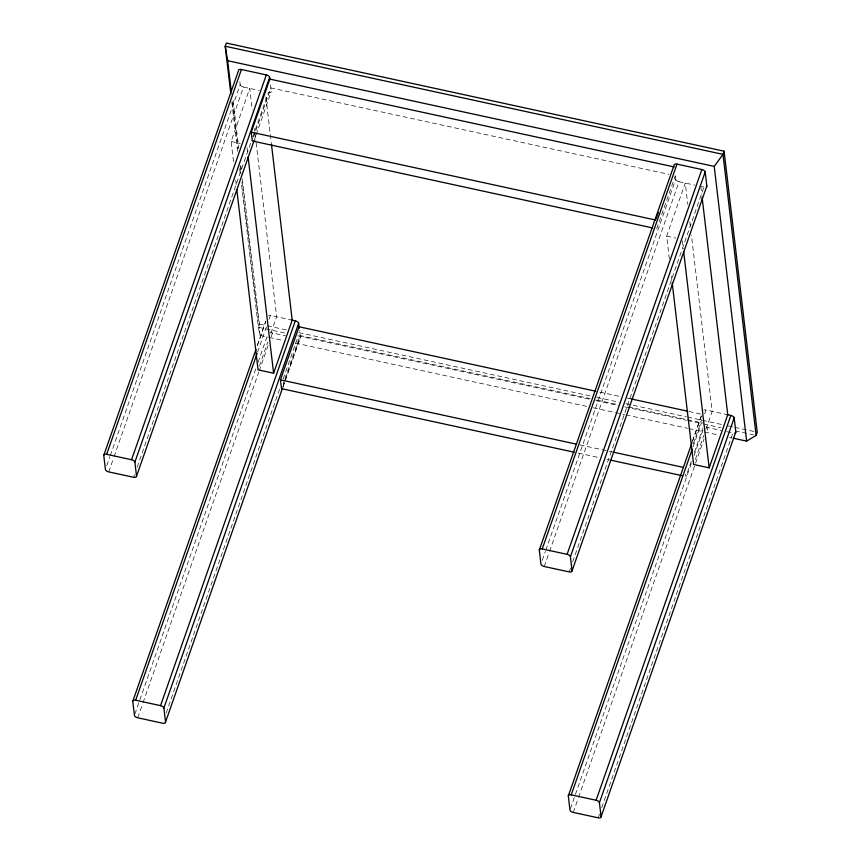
<?xml version="1.0" encoding="UTF-8"?>
<svg xmlns="http://www.w3.org/2000/svg" width="861" height="861" viewBox="0 0 861 861"><rect width="100%" height="100%" fill="white"/><g stroke="black" fill="none" stroke-linecap="round" stroke-linejoin="round"><path stroke-width="0.65" stroke-dasharray="4.3 3.23" d="M106.753 465.661L109.853 456.793M110.294 455.534L240.176 84.636L239.724 80.805M108.734 471.893L113.609 457.966M114.061 456.696L243.491 87.069A3.25 1.636 19.3 0 1 240.176 84.636M233.492 161.534L231.135 141.505L249.722 88.425L252.241 109.788M133.627 477.295L134.51 474.766M137.168 467.168L250.648 143.109M252.865 136.781L268.384 92.482A3.25 1.636 19.3 0 0 271.29 91.395L270.236 82.462M253.618 137.168L255.383 132.12M255.825 130.85L270.871 87.887L668.739 174.32M254.393 139.934L255.771 135.704M256.169 134.865L271.29 91.395M242.35 178.905L259.473 324.091L258.354 327.277L260.054 335.413L267.922 337.125M257.374 345.186L265.801 321.131M257.331 345.616L265.748 321.562M257.568 352.127L266.878 325.544M269.095 319.216L270.429 315.417L292.202 320.152M134.865 714.103L256.32 367.26M258.096 362.201L267.405 335.618M259.387 366.054L267.793 342.043M270.892 333.196L276.65 316.773L256.018 141.839M137.738 717.794L142.614 703.878M143.055 702.608L258.752 372.232M259.204 370.962L268.514 344.378M271.172 336.78L272.496 332.981L285.594 335.833M166.173 713.08L279.653 389.021M283.204 378.905L297.389 338.395A3.25 1.636 19.3 0 0 300.295 337.308L299.488 330.538M283.269 383.575L284.593 379.787M285.034 378.528L300.08 335.553L590.28 398.6M283 386.675L300.295 337.308M282.946 387.106L284.722 382.047M285.163 380.777L300.241 337.749M656.717 228.822L675.315 175.752M542.29 560.274L545.4 551.417M545.842 550.147L675.724 179.26L675.121 174.148M544.281 566.506L549.157 552.579M549.598 551.32L679.038 181.693A3.25 1.636 19.3 0 1 675.724 179.26M669.352 258.827L666.672 236.118L685.259 183.049L687.788 204.412M569.175 571.908L570.499 568.12M572.716 561.781L703.932 187.095A3.25 1.636 19.3 0 0 705.105 187.224M692.481 441.069L701.349 415.755M692.427 441.499L701.737 414.916M693.299 443.695L701.715 419.684M693.116 446.751L701.543 422.697M704.642 413.84L705.977 410.04L727.749 414.765M691.243 461.324L685.926 476.488L685.636 473.98M694.343 452.477L702.748 428.466M570.412 808.716L691.867 461.883M694.084 455.555L702.953 430.231M695.376 459.419L703.781 435.408M705.998 429.079L712.198 411.386L691.405 235.128M573.286 812.418L578.162 798.491M578.603 797.232L704.05 439.002M707.161 430.134L708.043 427.605L721.141 430.446M598.169 817.821L599.504 814.032M601.721 807.693L732.937 433.008L726.383 431.587M243.491 87.069L259.215 90.491M679.038 181.693L694.762 185.104M701.306 186.525L703.932 187.095M231.135 141.505L240.208 143.475M666.672 236.118L675.745 238.088M599.751 392.099L619.446 396.372M627.325 398.083L631.264 398.944M689.037 411.493L700.854 414.066M259.473 324.091L266.038 325.523M267.351 325.802L287.057 330.086M298.875 332.647L590.442 395.995M597.007 397.416L619.339 402.27M625.904 403.701L686.314 416.821M687.627 417.111L721.776 424.527M728.341 425.947L733.604 427.088M734.917 427.379L754.613 431.662M596.845 400.021L617.854 404.584M628.358 406.866L686.131 419.425M687.444 419.705L703.2 423.128M284.625 332.981L258.354 327.277L241.231 182.091M297.755 335.833L589.322 399.181M595.898 400.602L618.22 405.456M624.785 406.876L686.518 420.286M687.831 420.577L702.275 423.72M703.588 423.999L720.668 427.713M735.111 430.844L753.493 434.837M269.235 337.415L283.656 340.547M295.463 343.108L587.923 406.65M593.175 407.78L614.162 412.344M615.475 412.623L624.655 414.625M625.958 414.905L687.605 428.294M688.918 428.584L703.34 431.716M704.653 432.007L717.762 434.848M729.568 437.42L732.194 437.991M579.851 444.889L612.677 452.025M578.258 453.101L599.267 457.665M607.145 459.376L609.771 459.946M700.822 186.428L701.769 194.435M689.833 221.772L690.457 227.11M682.386 240.832L683.333 248.851M671.397 276.187L671.871 280.191M265.898 97.142L271.258 142.549M254.447 128.483L254.759 131.152M254.921 132.497L255.857 140.504M246.999 147.554L247.634 152.892M233.083 100.328L238.734 148.275M240.779 165.592L241.252 169.585M232.535 102.039L238.034 148.716M240.079 166.055L241.026 174.051M241.963 182.058L260.054 335.413M231.813 102.179L237.776 152.795M239.659 168.778L240.294 174.105M235.699 180.229L236.323 185.567M268.578 315.374A3.25 1.636 19.3 0 1 270.429 315.417M272.496 332.981A3.25 1.636 19.3 0 1 270.236 331.991M703.835 410.073A3.25 1.636 19.3 0 1 705.977 410.04M708.043 427.605A3.25 1.636 19.3 0 1 706.106 426.83"/><path stroke-width="1.29" d="M253.995 140.763L136.533 476.208A3.25 1.636 19.3 0 1 133.627 477.295L108.734 471.893A3.25 1.636 19.3 0 1 105.419 469.46L103.761 455.404L238.519 70.591A3.25 1.636 19.3 0 1 241.424 69.504L266.318 74.918A3.25 1.636 19.3 0 1 269.633 77.35L269.934 79.901M103.761 455.404A3.25 1.636 19.3 0 1 106.667 454.317L241.424 69.504M136.533 476.208L134.876 462.163A3.25 1.636 19.3 0 0 131.55 459.731L266.318 74.918M134.876 462.163L269.633 77.35M652.778 227.971L252.284 140.967L251.251 132.185L269.837 79.104L674.271 166.969M282.559 387.945L165.527 722.121A3.25 1.636 19.3 0 1 162.621 723.208L137.738 717.794A3.25 1.636 19.3 0 1 134.424 715.362L132.766 701.317L255.997 349.415M132.766 701.317A3.25 1.636 19.3 0 1 135.661 700.23L257.127 353.397M236.797 189.581L258.063 369.853L273.615 373.233L292.202 320.152L271.419 143.884M165.527 722.121L163.87 708.076A3.25 1.636 19.3 0 0 160.555 705.643L295.312 320.83L291.384 319.969M163.87 708.076L298.638 323.262A3.25 1.636 19.3 0 0 295.312 320.83M574.319 452.251L281.493 388.634L280.46 379.852L299.047 326.771L595.812 391.238M539.309 550.018L674.066 165.204A3.25 1.636 19.3 0 1 676.972 164.128L701.855 169.531A3.25 1.636 19.3 0 1 705.181 171.963L706.838 186.019L572.07 570.832A3.25 1.636 19.3 0 1 569.175 571.908L544.281 566.506A3.25 1.636 19.3 0 1 540.966 564.073L539.309 550.018A3.25 1.636 19.3 0 1 542.215 548.941L567.098 554.344A3.25 1.636 19.3 0 1 570.412 556.776L572.07 570.832M656.125 218.78L658.342 212.463M542.215 548.941L676.972 164.128M567.098 554.344L701.855 169.531M570.412 556.776L705.181 171.963M230.866 94.183L225.216 46.236L226.325 43.05L724.09 151.181L722.982 154.367L714.221 166.399L746.616 441.123L733.507 438.271M726.932 414.593L730.86 415.443A3.25 1.636 19.3 0 1 734.175 417.876L735.832 431.931L601.075 816.745A3.25 1.636 19.3 0 1 598.169 817.821L573.286 812.418A3.25 1.636 19.3 0 1 569.96 809.986L568.314 795.93L691.986 442.769M568.314 795.93A3.25 1.636 19.3 0 1 571.209 794.854L692.233 449.281M672.193 282.86L693.611 464.466L709.163 467.846L727.749 414.765L702.081 197.104M601.075 816.745L599.417 802.689A3.25 1.636 19.3 0 0 596.103 800.256L730.86 415.443M599.417 802.689L734.175 417.876M746.616 441.123L756.119 435.408L757.239 432.233L724.09 151.181M756.119 435.408L722.982 154.367L225.216 46.236L227.659 60.7L714.221 166.399M251.251 132.185L655.684 220.039M631.264 398.944L687.724 411.214M280.46 379.852L575.912 444.039M613.99 452.305L683.58 467.426M611.084 460.237L681.987 475.638M106.667 454.317L131.55 459.731M135.661 700.23L160.555 705.643M571.209 794.854L596.103 800.256M683.645 251.52L709.163 467.846M298.638 323.262L299.241 328.375M248.108 156.896L273.615 373.233M227.659 60.7L231.275 91.374M735.832 431.931A3.25 1.636 19.3 0 1 734.788 433.061M706.838 186.019A3.25 1.636 19.3 0 1 706.526 186.805"/></g></svg>
